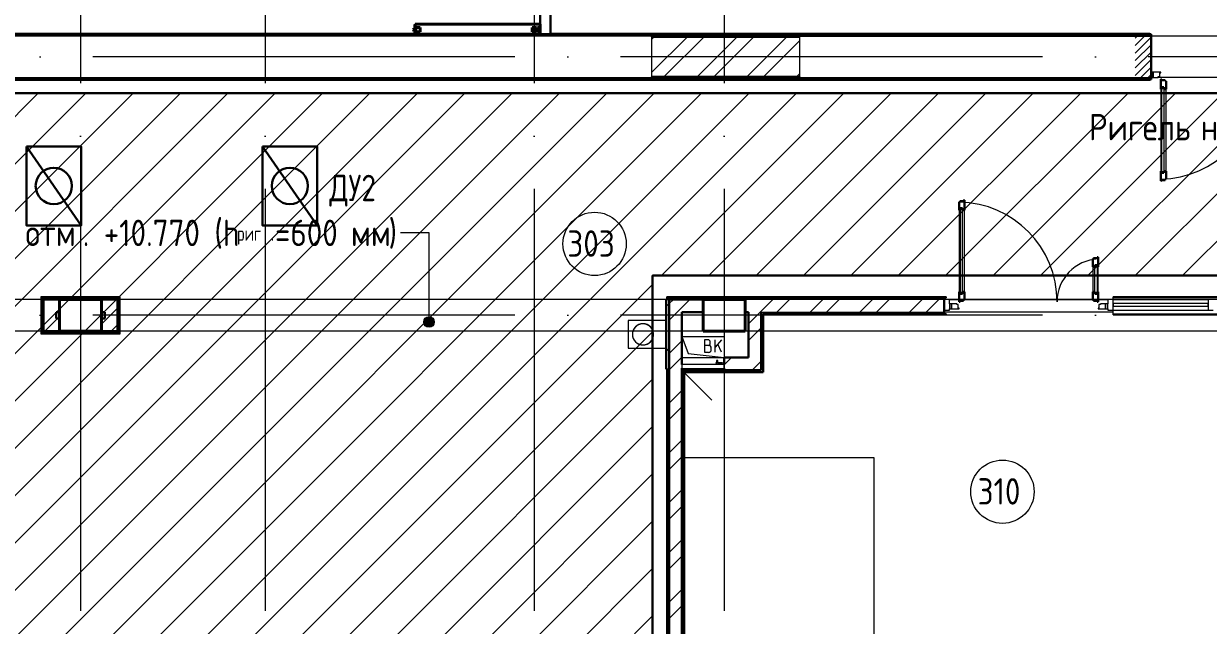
# Model space of a CAD drawing. Header units: millimetres. Extents: x -259809 to 472825, y -397243 to 31861.
# Drawn here: x 274383 to 285609, y -367240 to -361538 of the extents above; entities that cross this region are included whole.
import ezdxf

# ---------------------------------------------------------------- set-up
doc = ezdxf.new("R2010")
doc.units = ezdxf.units.MM
for name, pattern in [('ADSK_Линия сетки', [25, 20, -2.5, 0, -2.5]), ('ADSK_Сверху', [450, 300, -150]), ('ADSK_Штриховая_ш2 п1_5', [4.5, 3, -1.5])]:
    doc.linetypes.add(name, pattern=pattern)
for name, color, linetype, lineweight in [('Аннотация', 252, 'Continuous', 18), ('Витраж', 252, 'Continuous', 9), ('Двери', 252, 'Continuous', 9), ('Линии', 7, 'Continuous', 9), ('лс', 5, 'Continuous', 30), ('Марки помещений', 252, 'Continuous', 20), ('Несущие колонны', 252, 'Continuous', 18), ('Обобщенные модели', 252, 'Continuous', 18), ('Оборудование', 8, 'Continuous', 18), ('Ограждение', 252, 'Continuous', 9), ('Оси', 252, 'Continuous', 9), ('Панели витража', 252, 'Continuous', 9), ('Перекрытие', 252, 'Continuous', 18), ('Сантехника', 252, 'Continuous', 18), ('Стены внутренние', 252, 'Continuous', 18), ('Стены наружные', 252, 'Continuous', 18), ('Стены штриховка', 7, 'Continuous', 9)]:
    doc.layers.add(name, color=color, linetype=linetype, lineweight=lineweight)
doc.layers.add('Двери открывание', color=7, linetype='Continuous', lineweight=9, true_color=0xc0c0c0)
doc.layers.add('СОТ', color=7, linetype='Continuous')
doc.styles.add('GOST 2.304 type A', font='', dxfattribs={"height": 250})
doc.styles.add('GOST Common_2', font='', dxfattribs={"width": 0.9, "height": 250})
doc.styles.add('GOST Common_3', font='', dxfattribs={"height": 3.5})
doc.styles.get('GOST 2.304 type A').set_extended_font_data('GOST 2.304 type A')
doc.styles.get('GOST Common_2').set_extended_font_data('GOST type B')
doc.styles.get('GOST Common_3').set_extended_font_data('GOST 2.304 type A')

# ---------------------------------------------------------------- blocks, each defined once
blk = doc.blocks.new('3 этаж')
at = {"layer": 'Аннотация', "lineweight": 9, "true_color": 0x636466}
h = blk.add_hatch(color=251, dxfattribs=at)
edge = h.paths.add_edge_path()
edge.add_arc((278224, -11677), 50, 0, 360)
at = {"color": 251, "lineweight": 18, "true_color": 0x636466}
for p, q in [((280621, -11813), (280679, -11975)), ((280621, -11813), (281021, -11813)), ((280866, -11844), (280836, -11844)), ((280836, -11844), (280836, -11964)), ((280869, -11898), (280836, -11898)), ((280889, -11878), (280889, -11868)), ((280996, -11844), (280936, -11916)), ((280936, -11964), (280936, -11844)), ((280996, -11964), (280960, -11887)), ((281021, -11813), (281021, -12013)), ((280679, -11975), (281021, -12013)), ((280836, -11964), (280872, -11964)), ((280899, -11938), (280899, -11928))]:
    blk.add_line(p, q, dxfattribs=at)
for centre, radius, start, end in [((280866, -11868), 23.3, 0, 90), ((280869, -11878), 20, 270, 0), ((280869, -11928), 30, 0, 90), ((280872, -11938), 26.7, 270, 0)]:
    blk.add_arc(centre, radius, start, end, dxfattribs=at)
at = {"layer": 'Аннотация', "color": 251, "lineweight": 9, "true_color": 0x636466}
for p, q in [((277959, -10832), (277953, -10832)), ((278224, -10832), (277959, -10832)), ((278224, -11677), (278224, -10832))]:
    blk.add_line(p, q, dxfattribs=at)
blk.add_circle((278224, -11677), 50, dxfattribs=at)
at = {"layer": 'Витраж', "color": 251, "lineweight": 18, "true_color": 0x636466, "extrusion": (0, 0, -1)}
for p, q in [((283156, -11463), (283106, -11463)), ((283106, -11463), (283106, -11563)), ((283156, -11503), (283156, -11463)), ((283156, -11563), (283156, -11553)), ((284706, -11463), (284656, -11463)), ((284656, -11463), (284656, -11503)), ((284656, -11553), (284656, -11563)), ((284706, -11563), (284706, -11463)), ((285656, -11463), (285606, -11463)), ((285606, -11463), (285606, -11563)), ((283106, -11563), (283156, -11563)), ((284656, -11563), (284706, -11563)), ((285606, -11563), (285656, -11563))]:
    blk.add_line(p, q, dxfattribs=at)
at = {"layer": 'Витраж', "color": 251, "true_color": 0x636466}
for p, q in [((284706, -11463), (285606, -11463)), ((284706, -11563), (285606, -11563))]:
    blk.add_line(p, q, dxfattribs=at)
at = {"layer": 'Двери', "color": 251, "linetype": 'Continuous', "lineweight": 18, "true_color": 0x636466}
for p, q in [((285005, -8968), (284916, -9057)), ((284934, -8968), (284916, -8986)), ((285066, -8978), (284916, -9128)), ((285066, -9048), (284916, -9198)), ((285066, -9119), (284916, -9269)), ((285066, -9190), (284916, -9340)), ((285066, -9261), (284969, -9358)), ((285066, -9331), (285039, -9358))]:
    blk.add_line(p, q, dxfattribs=at)
at = {"layer": 'Двери', "color": 251, "linetype": 'ADSK_Штриховая_ш2 п1_5', "true_color": 0x636466}
for p, q in [((285066, -8968), (284916, -8968)), ((285066, -9358), (285066, -8968)), ((284916, -9358), (285066, -9358))]:
    blk.add_line(p, q, dxfattribs=at)
at = {"layer": 'Двери', "color": 251, "true_color": 0x636466}
for p, q in [((285066, -9308), (285066, -9358)), ((285086, -9308), (285066, -9308)), ((285086, -9358), (285086, -9308)), ((285158, -9308), (285086, -9308)), ((285086, -9308), (285086, -9358)), ((285149, -9350), (285149, -9316)), ((285149, -9316), (285158, -9316)), ((285158, -9316), (285158, -9308)), ((285066, -9358), (285086, -9358)), ((285086, -9358), (285135, -9358)), ((285135, -9358), (285135, -9350)), ((285135, -9350), (285149, -9350)), ((285158, -9470), (285158, -10246)), ((285167, -9452), (285188, -9452)), ((285167, -10264), (285167, -9452)), ((285188, -9452), (285188, -10264)), ((285208, -10246), (285208, -9470)), ((285188, -10264), (285167, -10264)), ((283248, -10615), (283248, -11391)), ((283257, -10597), (283257, -11409)), ((283278, -10597), (283257, -10597)), ((283278, -11409), (283278, -10597)), ((283298, -11391), (283298, -10615)), ((284514, -11155), (284514, -11391)), ((284534, -11409), (284534, -11137)), ((284534, -11137), (284555, -11137)), ((284555, -11137), (284555, -11409)), ((284564, -11391), (284564, -11155)), ((283257, -11409), (283278, -11409)), ((284555, -11409), (284534, -11409)), ((283156, -11503), (283156, -11553)), ((283176, -11503), (283156, -11503)), ((283156, -11553), (283176, -11553)), ((283176, -11553), (283176, -11503)), ((283225, -11503), (283176, -11503)), ((283176, -11503), (283176, -11553)), ((283176, -11553), (283248, -11553)), ((283225, -11511), (283225, -11503)), ((283239, -11511), (283225, -11511)), ((283239, -11545), (283239, -11511)), ((283248, -11545), (283239, -11545)), ((283248, -11553), (283248, -11545)), ((284573, -11545), (284564, -11545)), ((284564, -11545), (284564, -11553)), ((284564, -11553), (284636, -11553)), ((284587, -11511), (284573, -11511)), ((284573, -11511), (284573, -11545)), ((284587, -11503), (284587, -11511)), ((284636, -11503), (284587, -11503)), ((284656, -11503), (284636, -11503)), ((284636, -11503), (284636, -11553)), ((284636, -11553), (284636, -11503)), ((284636, -11553), (284656, -11553)), ((284656, -11553), (284656, -11503))]:
    blk.add_line(p, q, dxfattribs=at)
at = {"layer": 'Двери', "color": 251, "lineweight": 30, "true_color": 0x636466}
for p, q in [((285166, -9376), (285158, -9376)), ((285158, -9376), (285158, -9470)), ((285166, -9385), (285166, -9376)), ((285200, -9385), (285166, -9385)), ((285200, -9394), (285200, -9385)), ((285208, -9394), (285200, -9394)), ((285208, -9470), (285208, -9394)), ((285167, -9470), (285158, -9470)), ((285167, -9452), (285167, -9470)), ((285188, -9452), (285167, -9452)), ((285188, -9470), (285188, -9452)), ((285208, -9470), (285188, -9470)), ((285158, -10246), (285158, -10340)), ((285167, -10246), (285158, -10246)), ((285167, -10264), (285167, -10246)), ((285188, -10264), (285167, -10264)), ((285188, -10246), (285188, -10264)), ((285208, -10246), (285188, -10246)), ((285200, -10331), (285200, -10322)), ((285200, -10322), (285208, -10322)), ((285208, -10322), (285208, -10246)), ((285158, -10340), (285166, -10340)), ((285166, -10340), (285166, -10331)), ((285166, -10331), (285200, -10331)), ((283256, -10539), (283248, -10539)), ((283248, -10539), (283248, -10615)), ((283290, -10530), (283256, -10530)), ((283256, -10530), (283256, -10539)), ((283298, -10521), (283290, -10521)), ((283290, -10521), (283290, -10530)), ((283298, -10615), (283298, -10521)), ((283257, -10615), (283248, -10615)), ((283257, -10597), (283257, -10615)), ((283278, -10597), (283257, -10597)), ((283278, -10615), (283278, -10597)), ((283298, -10615), (283278, -10615)), ((284522, -11079), (284514, -11079)), ((284514, -11079), (284514, -11155)), ((284556, -11070), (284522, -11070)), ((284522, -11070), (284522, -11079)), ((284564, -11061), (284556, -11061)), ((284556, -11061), (284556, -11070)), ((284564, -11155), (284564, -11061)), ((284514, -11155), (284534, -11155)), ((284534, -11155), (284534, -11137)), ((284534, -11137), (284555, -11137)), ((284555, -11137), (284555, -11155)), ((284555, -11155), (284564, -11155)), ((283248, -11391), (283248, -11485)), ((283257, -11391), (283248, -11391)), ((283257, -11409), (283257, -11391)), ((283278, -11409), (283257, -11409)), ((283278, -11391), (283278, -11409)), ((283298, -11391), (283278, -11391)), ((283298, -11467), (283298, -11391)), ((284514, -11391), (284514, -11467)), ((284514, -11391), (284534, -11391)), ((284534, -11391), (284534, -11409)), ((284534, -11409), (284555, -11409)), ((284555, -11391), (284564, -11391)), ((284555, -11409), (284555, -11391)), ((284564, -11485), (284564, -11391)), ((283248, -11485), (283256, -11485)), ((283256, -11485), (283256, -11476)), ((283256, -11476), (283290, -11476)), ((283290, -11476), (283290, -11467)), ((283290, -11467), (283298, -11467)), ((284514, -11467), (284522, -11467)), ((284522, -11467), (284522, -11476)), ((284522, -11476), (284556, -11476)), ((284556, -11476), (284556, -11485)), ((284556, -11485), (284564, -11485))]:
    blk.add_line(p, q, dxfattribs=at)
at = {"layer": 'Двери открывание', "color": 251, "true_color": 0x636466}
for centre, radius, start, end in [((285140, -9376), 946, 271.0903, 0), ((283230, -11485), 946, 0, 88.9097), ((284582, -11485), 406, 92.541, 180)]:
    blk.add_arc(centre, radius, start, end, dxfattribs=at)
at = {"layer": 'Линии', "color": 251, "linetype": 'ADSK_Сверху', "ltscale": 200, "true_color": 0x636466}
for p, q in [((294576, -11463), (261366, -11463)), ((294576, -11763), (261366, -11763))]:
    blk.add_line(p, q, dxfattribs=at)
at = {"layer": 'Марки помещений', "color": 251, "true_color": 0x636466}
for centre in [(279793, -10936), (283658, -13285)]:
    blk.add_circle(centre, 300, dxfattribs=at)
at = {"layer": 'Несущие колонны', "color": 251, "lineweight": 40, "true_color": 0x636466}
for p, q in [((274721, -11463), (275121, -11463)), ((274721, -11763), (274721, -11463)), ((275121, -11463), (274721, -11463)), ((274721, -11463), (274721, -11763)), ((275121, -11463), (275121, -11763)), ((275121, -11763), (275121, -11463)), ((280821, -11463), (281221, -11463)), ((280821, -11763), (280821, -11463)), ((281221, -11463), (280821, -11463)), ((280821, -11463), (280821, -11763)), ((281221, -11463), (281221, -11763)), ((281221, -11763), (281221, -11463)), ((275121, -11763), (274721, -11763)), ((274721, -11763), (275121, -11763)), ((281221, -11763), (280821, -11763)), ((280821, -11763), (281221, -11763))]:
    blk.add_line(p, q, dxfattribs=at)
at = {"layer": 'Обобщенные модели', "color": 251, "lineweight": 40, "true_color": 0x636466}
for p, q in [((278088, -8861), (278088, -8890)), ((278100, -8861), (278088, -8861)), ((279276, -8855), (278094, -8855)), ((278094, -8855), (278094, -8948)), ((278094, -8943), (278094, -8867)), ((278094, -8867), (278100, -8867)), ((278100, -8867), (278100, -8861)), ((279276, -8948), (279276, -8855)), ((278088, -8890), (278076, -8890)), ((278076, -8890), (278076, -8896)), ((278076, -8896), (278082, -8896)), ((278082, -8913), (278076, -8913)), ((278076, -8913), (278076, -8919)), ((278076, -8919), (278088, -8919)), ((278082, -8896), (278082, -8913)), ((278088, -8919), (278088, -8948)), ((278088, -8948), (278100, -8948)), ((278100, -8943), (278094, -8943)), ((278094, -8948), (279276, -8948)), ((278100, -8884), (278100, -8925)), ((278141, -8884), (278100, -8884)), ((278100, -8925), (278141, -8925)), ((278100, -8948), (278100, -8943)), ((278141, -8925), (278141, -8884)), ((279200, -8884), (279200, -8925)), ((279241, -8884), (279200, -8884)), ((279200, -8925), (279241, -8925)), ((279241, -8925), (279241, -8884)), ((279276, -8884), (279253, -8884)), ((279253, -8884), (279253, -8925)), ((279253, -8925), (279276, -8925)), ((279276, -8925), (279276, -8884))]:
    blk.add_line(p, q, dxfattribs=at)
at = {"layer": 'Оборудование', "color": 251, "true_color": 0x636466}
for p, q in [((280621, -12078), (280621, -12115)), ((281021, -12078), (280621, -12078)), ((280622, -12116), (281020, -12116)), ((280628, -12116), (280628, -12125)), ((280950, -12063), (280942, -12063)), ((280942, -12063), (280942, -12068)), ((280942, -12068), (280950, -12068)), ((280945, -12063), (280945, -12078)), ((280965, -12063), (280945, -12063)), ((280949, -12061), (280947, -12063)), ((280949, -12043), (280949, -12061)), ((280961, -12043), (280949, -12043)), ((280961, -12061), (280949, -12061)), ((281006, -12063), (280960, -12063)), ((280960, -12068), (281006, -12068)), ((280961, -12061), (280961, -12043)), ((280963, -12063), (280961, -12061)), ((280965, -12078), (280965, -12063)), ((281006, -12068), (281006, -12063)), ((281014, -12125), (281014, -12116)), ((281021, -12115), (281021, -12078)), ((280621, -12133), (280904, -12416)), ((280629, -12126), (281013, -12126)), ((280640, -12128), (280640, -12133)), ((280640, -12133), (281002, -12133)), ((280925, -12133), (280925, -12135)), ((280925, -12135), (280929, -12135)), ((280989, -12135), (280929, -12135)), ((280989, -12135), (280993, -12135)), ((280993, -12135), (280993, -12133)), ((281002, -12133), (281002, -12128))]:
    blk.add_line(p, q, dxfattribs=at)
for points, knots in [([(280621, -12115), (280621, -12115), (280621, -12115), (280621, -12115), (280622, -12115), (280622, -12116), (280622, -12116), (280622, -12116), (280622, -12116), (280622, -12116)], [-1, -1, -1, -1, -0.833333, -0.666667, -0.5, -0.333333, -0.25, -0.166667, 0, 0, 0, 0]), ([(281020, -12116), (281021, -12116), (281021, -12116), (281021, -12116), (281021, -12116), (281021, -12115), (281021, -12115), (281021, -12115), (281021, -12115), (281021, -12115)], [0, 0, 0, 0, 0.166667, 0.25, 0.333333, 0.5, 0.666667, 0.833333, 1, 1, 1, 1]), ([(280628, -12125), (280628, -12126), (280628, -12126), (280628, -12126), (280629, -12126), (280629, -12126), (280629, -12126), (280629, -12126), (280629, -12126), (280629, -12126), (280629, -12126)], [-1, -1, -1, -1, -0.833333, -0.666667, -0.541667, -0.416667, -0.333333, -0.25, -0.166667, 0, 0, 0, 0]), ([(280639, -12126), (280639, -12126), (280639, -12126), (280639, -12127), (280640, -12127), (280640, -12127), (280640, -12127), (280640, -12127), (280640, -12127), (280640, -12127), (280640, -12128), (280640, -12128), (280640, -12128)], [-1, -1, -1, -1, -0.833333, -0.75, -0.666667, -0.583333, -0.5, -0.416667, -0.333333, -0.25, -0.166667, 0, 0, 0, 0]), ([(281002, -12128), (281002, -12128), (281002, -12128), (281002, -12127), (281003, -12127), (281003, -12127), (281003, -12127), (281003, -12127), (281003, -12127), (281003, -12127), (281004, -12126), (281004, -12126), (281004, -12126)], [0, 0, 0, 0, 0.166667, 0.25, 0.333333, 0.416667, 0.5, 0.583333, 0.666667, 0.75, 0.833333, 1, 1, 1, 1]), ([(281013, -12126), (281013, -12126), (281014, -12126), (281014, -12126), (281014, -12126), (281014, -12126), (281014, -12126), (281014, -12126), (281014, -12126), (281014, -12126), (281014, -12125)], [0, 0, 0, 0, 0.166667, 0.25, 0.333333, 0.416667, 0.541667, 0.666667, 0.833333, 1, 1, 1, 1])]:
    blk.add_open_spline(points, degree=3, knots=knots, dxfattribs=at)
at = {"layer": 'Ограждение', "color": 251, "true_color": 0x636466}
for p, q in [((278088, -8943), (273576, -8943)), ((285056, -8943), (279376, -8943)), ((285056, -8943), (285056, -8948)), ((273576, -9383), (285056, -9383)), ((285056, -9378), (285056, -9383)), ((274551, -11443), (274546, -11438)), ((274546, -11438), (274546, -11788)), ((275296, -11438), (274546, -11438)), ((275296, -11438), (275291, -11443)), ((275296, -11788), (275296, -11438)), ((280476, -11448), (280476, -11438)), ((283126, -11438), (280476, -11438)), ((280476, -11448), (280481, -11448)), ((283106, -11448), (283126, -11448)), ((283126, -11438), (283126, -11448)), ((284706, -11443), (284706, -11438)), ((291712, -11438), (284706, -11438)), ((281396, -11608), (281391, -11603)), ((281396, -12118), (281396, -11608)), ((281396, -11608), (283126, -11608)), ((283126, -11598), (283106, -11598)), ((283126, -11598), (283126, -11608)), ((284706, -11608), (284706, -11603)), ((284706, -11608), (286596, -11608)), ((274551, -11783), (274546, -11788)), ((275291, -11783), (275296, -11788)), ((274546, -11788), (275296, -11788)), ((281396, -12118), (281391, -12113)), ((281391, -12118), (281396, -12118)), ((280646, -12963), (280646, -12153)), ((280476, -12398), (280481, -12398)), ((280476, -12398), (280476, -17133))]:
    blk.add_line(p, q, dxfattribs=at)
at = {"layer": 'Оси', "color": 251, "linetype": 'ADSK_Линия сетки', "ltscale": 200, "true_color": 0x636466}
for p, q in [((274921, 34587), (274921, -31390)), ((276671, 34587), (276671, -31390)), ((279221, 34587), (279221, -31390)), ((281021, 34587), (281021, -31390)), ((314039, -9163), (237099, -9163)), ((314039, -11613), (237099, -11613))]:
    blk.add_line(p, q, dxfattribs=at)
at = {"layer": 'Панели витража', "color": 251, "lineweight": 18, "true_color": 0x636466}
for p, q in [((285606, -11501), (284706, -11501)), ((284706, -11501), (284706, -11526)), ((284706, -11526), (285606, -11526)), ((285606, -11526), (285606, -11501))]:
    blk.add_line(p, q, dxfattribs=at)
at = {"layer": 'Перекрытие', "color": 251, "true_color": 0x636466}
for p, q in [((280621, -11813), (281021, -11813)), ((281021, -11813), (281021, -12013)), ((282441, -12963), (280641, -12963)), ((282441, -17563), (282441, -12963))]:
    blk.add_line(p, q, dxfattribs=at)
at = {"layer": 'Сантехника', "color": 251, "true_color": 0x636466}
for p, q in [((280471, -11663), (280111, -11663)), ((280111, -11663), (280111, -11923)), ((280152, -11787), (280151, -11791)), ((280153, -11775), (280152, -11779)), ((280152, -11779), (280152, -11783)), ((280152, -11783), (280152, -11787)), ((280154, -11771), (280153, -11775)), ((280155, -11768), (280154, -11771)), ((280156, -11764), (280155, -11768)), ((280157, -11760), (280156, -11764)), ((280159, -11756), (280157, -11760)), ((280160, -11753), (280159, -11756)), ((280162, -11749), (280160, -11753)), ((280164, -11745), (280162, -11749)), ((280166, -11742), (280164, -11745)), ((280168, -11739), (280166, -11742)), ((280170, -11735), (280168, -11739)), ((280172, -11732), (280170, -11735)), ((280175, -11729), (280172, -11732)), ((280178, -11726), (280175, -11729)), ((280180, -11723), (280178, -11726)), ((280183, -11720), (280180, -11723)), ((280186, -11718), (280183, -11720)), ((280189, -11715), (280186, -11718)), ((280193, -11713), (280189, -11715)), ((280196, -11710), (280193, -11713)), ((280199, -11708), (280196, -11710)), ((280203, -11706), (280199, -11708)), ((280206, -11704), (280203, -11706)), ((280210, -11703), (280206, -11704)), ((280213, -11701), (280210, -11703)), ((280217, -11699), (280213, -11701)), ((280221, -11698), (280217, -11699)), ((280225, -11697), (280221, -11698)), ((280229, -11696), (280225, -11697)), ((280233, -11695), (280229, -11696)), ((280236, -11695), (280233, -11695)), ((280240, -11694), (280236, -11695)), ((280244, -11694), (280240, -11694)), ((280248, -11693), (280244, -11694)), ((280252, -11693), (280248, -11693)), ((280256, -11694), (280252, -11693)), ((280260, -11694), (280256, -11694)), ((280264, -11694), (280260, -11694)), ((280268, -11695), (280264, -11694)), ((280272, -11696), (280268, -11695)), ((280276, -11697), (280272, -11696)), ((280280, -11698), (280276, -11697)), ((280284, -11699), (280280, -11698)), ((280288, -11700), (280284, -11699)), ((280291, -11702), (280288, -11700)), ((280295, -11703), (280291, -11702)), ((280298, -11705), (280295, -11703)), ((280302, -11707), (280298, -11705)), ((280305, -11709), (280302, -11707)), ((280309, -11712), (280305, -11709)), ((280312, -11714), (280309, -11712)), ((280315, -11716), (280312, -11714)), ((280318, -11719), (280315, -11716)), ((280321, -11722), (280318, -11719)), ((280324, -11725), (280321, -11722)), ((280327, -11728), (280324, -11725)), ((280329, -11731), (280327, -11728)), ((280332, -11734), (280329, -11731)), ((280334, -11737), (280332, -11734)), ((280336, -11740), (280334, -11737)), ((280338, -11744), (280336, -11740)), ((280340, -11747), (280338, -11744)), ((280342, -11751), (280340, -11747)), ((280343, -11755), (280342, -11751)), ((280345, -11758), (280343, -11755)), ((280346, -11762), (280345, -11758)), ((280347, -11766), (280346, -11762)), ((280348, -11770), (280347, -11766)), ((280349, -11774), (280348, -11770)), ((280350, -11778), (280349, -11774)), ((280351, -11781), (280350, -11778)), ((280351, -11785), (280351, -11781)), ((280351, -11789), (280351, -11785)), ((280151, -11791), (280151, -11793)), ((280151, -11793), (280151, -11797)), ((280151, -11797), (280152, -11801)), ((280152, -11801), (280152, -11805)), ((280152, -11805), (280153, -11809)), ((280153, -11809), (280153, -11813)), ((280153, -11813), (280154, -11817)), ((280154, -11817), (280155, -11821)), ((280155, -11821), (280156, -11825)), ((280156, -11825), (280158, -11829)), ((280158, -11829), (280159, -11832)), ((280159, -11832), (280161, -11836)), ((280161, -11836), (280163, -11840)), ((280163, -11840), (280165, -11843)), ((280165, -11843), (280167, -11847)), ((280167, -11847), (280169, -11850)), ((280169, -11850), (280171, -11853)), ((280171, -11853), (280174, -11856)), ((280174, -11856), (280176, -11859)), ((280176, -11859), (280179, -11862)), ((280179, -11862), (280182, -11865)), ((280182, -11865), (280185, -11868)), ((280185, -11868), (280188, -11871)), ((280188, -11871), (280191, -11873)), ((280191, -11873), (280194, -11875)), ((280194, -11875), (280197, -11878)), ((280197, -11878), (280201, -11880)), ((280201, -11880), (280204, -11882)), ((280204, -11882), (280208, -11883)), ((280208, -11883), (280211, -11885)), ((280211, -11885), (280215, -11887)), ((280215, -11887), (280219, -11888)), ((280219, -11888), (280223, -11889)), ((280223, -11889), (280227, -11890)), ((280227, -11890), (280230, -11891)), ((280230, -11891), (280234, -11892)), ((280234, -11892), (280238, -11893)), ((280238, -11893), (280242, -11893)), ((280242, -11893), (280246, -11893)), ((280246, -11893), (280250, -11893)), ((280250, -11893), (280254, -11893)), ((280254, -11893), (280258, -11893)), ((280258, -11893), (280262, -11893)), ((280262, -11893), (280266, -11892)), ((280266, -11892), (280270, -11892)), ((280270, -11892), (280274, -11891)), ((280274, -11891), (280278, -11890)), ((280278, -11890), (280282, -11889)), ((280282, -11889), (280286, -11887)), ((280286, -11887), (280289, -11886)), ((280289, -11886), (280293, -11884)), ((280293, -11884), (280297, -11883)), ((280297, -11883), (280300, -11881)), ((280300, -11881), (280304, -11879)), ((280304, -11879), (280307, -11877)), ((280307, -11877), (280310, -11874)), ((280310, -11874), (280313, -11872)), ((280313, -11872), (280316, -11869)), ((280316, -11869), (280319, -11867)), ((280319, -11867), (280322, -11864)), ((280322, -11864), (280325, -11861)), ((280325, -11861), (280328, -11858)), ((280328, -11858), (280330, -11855)), ((280330, -11855), (280333, -11852)), ((280333, -11852), (280335, -11848)), ((280335, -11848), (280337, -11845)), ((280337, -11845), (280339, -11842)), ((280339, -11842), (280341, -11838)), ((280341, -11838), (280343, -11834)), ((280343, -11834), (280344, -11831)), ((280344, -11831), (280346, -11827)), ((280346, -11827), (280347, -11823)), ((280347, -11823), (280348, -11819)), ((280348, -11819), (280349, -11815)), ((280349, -11815), (280350, -11812)), ((280350, -11808), (280351, -11804)), ((280350, -11812), (280350, -11808)), ((280351, -11793), (280351, -11789)), ((280351, -11796), (280351, -11793)), ((280351, -11800), (280351, -11796)), ((280351, -11804), (280351, -11800)), ((280111, -11923), (280471, -11923))]:
    blk.add_line(p, q, dxfattribs=at)
for start, end in [(0, 180), (180, 0)]:
    blk.add_arc((280251, -11793), 100, start, end, dxfattribs=at)
at = {"layer": 'Стены внутренние', "color": 251, "true_color": 0x636466}
for p, q in [((280336, -8968), (273576, -8968)), ((280336, -9353), (280336, -8973)), ((286961, -8968), (281736, -8968)), ((281736, -8973), (281736, -9353)), ((273576, -9358), (280336, -9358)), ((281736, -9358), (285066, -9358)), ((286497, -9358), (285135, -9358))]:
    blk.add_line(p, q, dxfattribs=at)
at = {"layer": 'Стены внутренние', "color": 251, "lineweight": 30, "true_color": 0x636466}
for p, q in [((280336, -8973), (280336, -8968)), ((281736, -8968), (281736, -8973)), ((285066, -9358), (285066, -8968)), ((280336, -9358), (280336, -9353)), ((281736, -9353), (281736, -9358))]:
    blk.add_line(p, q, dxfattribs=at)
at = {"layer": 'Стены наружные', "color": 251, "lineweight": 30, "true_color": 0x636466}
for p, q in [((279276, -2963), (279276, -8953)), ((279376, -8953), (279376, -2963)), ((285066, -8948), (273566, -8948)), ((279276, -8953), (279376, -8953)), ((280336, -8968), (281736, -8968)), ((281736, -8973), (280336, -8973)), ((285066, -8968), (285066, -8948)), ((273566, -9378), (285066, -9378)), ((280336, -9353), (281736, -9353)), ((281736, -9358), (280336, -9358)), ((285066, -9378), (285066, -9358)), ((275291, -11443), (274551, -11443)), ((274551, -11443), (274551, -11783)), ((275286, -11448), (274556, -11448)), ((274556, -11448), (274556, -11778)), ((275286, -11778), (275286, -11448)), ((275291, -11783), (275291, -11443)), ((283106, -11443), (280481, -11443)), ((280481, -11443), (280481, -11463)), ((283106, -11603), (283106, -11443)), ((275121, -11463), (274571, -11463)), ((274571, -11463), (274571, -11763)), ((274721, -11583), (274721, -11463)), ((275271, -11463), (275121, -11463)), ((275121, -11463), (275121, -11583)), ((275271, -11763), (275271, -11463)), ((280471, -11463), (280471, -12123)), ((280481, -11463), (280471, -11463)), ((280501, -17588), (280501, -11463)), ((281221, -11463), (280501, -11463)), ((280821, -11583), (280821, -11463)), ((281221, -11463), (281221, -11583)), ((274691, -11583), (274721, -11583)), ((274691, -11643), (274691, -11583)), ((274721, -11643), (274691, -11643)), ((274721, -11763), (274721, -11643)), ((275121, -11583), (275151, -11583)), ((275151, -11643), (275121, -11643)), ((275121, -11643), (275121, -11763)), ((275151, -11583), (275151, -11643)), ((280621, -12078), (280621, -11583)), ((280621, -11583), (280821, -11583)), ((281221, -11583), (281251, -11583)), ((281251, -11583), (281251, -12013)), ((281371, -12133), (281371, -11583)), ((281386, -11598), (281391, -11598)), ((281391, -12153), (281391, -11603)), ((281391, -11603), (283106, -11603)), ((274551, -11783), (275291, -11783)), ((274556, -11778), (275286, -11778)), ((274571, -11763), (275121, -11763)), ((275121, -11763), (275271, -11763)), ((280471, -12123), (280481, -12123)), ((280481, -12123), (280481, -17578)), ((280486, -17583), (280486, -12123)), ((280621, -12115), (280621, -17588)), ((281251, -12013), (281021, -12013)), ((281021, -12013), (281021, -12078)), ((281021, -12115), (281021, -12133)), ((280640, -12133), (280621, -12133)), ((280636, -12148), (280641, -12148)), ((280636, -17583), (280636, -12148)), ((280641, -17578), (280641, -12153)), ((280641, -12153), (281391, -12153)), ((281371, -12133), (281002, -12133))]:
    blk.add_line(p, q, dxfattribs=at)
at = {"layer": 'Стены наружные', "color": 251, "linetype": 'Continuous', "lineweight": 9, "true_color": 0x636466}
for p, q in [((274421, -8953), (274426, -8948)), ((274492, -8953), (274497, -8948)), ((274548, -8968), (274563, -8953)), ((274563, -8953), (274568, -8948)), ((274634, -8953), (274639, -8948)), ((274704, -8953), (274709, -8948)), ((274775, -8953), (274780, -8948)), ((274846, -8953), (274851, -8948)), ((274916, -8953), (274921, -8948)), ((274972, -8968), (274987, -8953)), ((274987, -8953), (274992, -8948)), ((275058, -8953), (275063, -8948)), ((275129, -8953), (275134, -8948)), ((275199, -8953), (275204, -8948)), ((275270, -8953), (275275, -8948)), ((275341, -8953), (275346, -8948)), ((275396, -8968), (275411, -8953)), ((275411, -8953), (275416, -8948)), ((275482, -8953), (275487, -8948)), ((275553, -8953), (275558, -8948)), ((275624, -8953), (275629, -8948)), ((275694, -8953), (275699, -8948)), ((275765, -8953), (275770, -8948)), ((275821, -8968), (275836, -8953)), ((275836, -8953), (275841, -8948)), ((275906, -8953), (275911, -8948)), ((275977, -8953), (275982, -8948)), ((276048, -8953), (276053, -8948)), ((276119, -8953), (276124, -8948)), ((276189, -8953), (276194, -8948)), ((276245, -8968), (276260, -8953)), ((276260, -8953), (276265, -8948)), ((276331, -8953), (276336, -8948)), ((276401, -8953), (276406, -8948)), ((276472, -8953), (276477, -8948)), ((276543, -8953), (276548, -8948)), ((276613, -8953), (276618, -8948)), ((276669, -8968), (276684, -8953)), ((276684, -8953), (276689, -8948)), ((276755, -8953), (276760, -8948)), ((276826, -8953), (276831, -8948)), ((276896, -8953), (276901, -8948)), ((276967, -8953), (276972, -8948)), ((277038, -8953), (277043, -8948)), ((277093, -8968), (277108, -8953)), ((277108, -8953), (277113, -8948)), ((277179, -8953), (277184, -8948)), ((277250, -8953), (277255, -8948)), ((277321, -8953), (277326, -8948)), ((277391, -8953), (277396, -8948)), ((277462, -8953), (277467, -8948)), ((277518, -8968), (277533, -8953)), ((277533, -8953), (277538, -8948)), ((277603, -8953), (277608, -8948)), ((277674, -8953), (277679, -8948)), ((277745, -8953), (277750, -8948)), ((277816, -8953), (277821, -8948)), ((277886, -8953), (277891, -8948)), ((277942, -8968), (277957, -8953)), ((277957, -8953), (277962, -8948)), ((278028, -8953), (278033, -8948)), ((278098, -8953), (278103, -8948)), ((278169, -8953), (278174, -8948)), ((278240, -8953), (278245, -8948)), ((278311, -8953), (278316, -8948)), ((278366, -8968), (278381, -8953)), ((278381, -8953), (278386, -8948)), ((278452, -8953), (278457, -8948)), ((278523, -8953), (278528, -8948)), ((278593, -8953), (278598, -8948)), ((278664, -8953), (278669, -8948)), ((278735, -8953), (278740, -8948)), ((278791, -8968), (278806, -8953)), ((278806, -8953), (278811, -8948)), ((278876, -8953), (278881, -8948)), ((278947, -8953), (278952, -8948)), ((279018, -8953), (279023, -8948)), ((279088, -8953), (279093, -8948)), ((279159, -8953), (279164, -8948)), ((279215, -8968), (279230, -8953)), ((279230, -8953), (279235, -8948)), ((279300, -8953), (279305, -8948)), ((279371, -8953), (279376, -8948)), ((279442, -8953), (279447, -8948)), ((279513, -8953), (279518, -8948)), ((279583, -8953), (279588, -8948)), ((279639, -8968), (279654, -8953)), ((279654, -8953), (279659, -8948)), ((279725, -8953), (279730, -8948)), ((279795, -8953), (279800, -8948)), ((279866, -8953), (279871, -8948)), ((279937, -8953), (279942, -8948)), ((280008, -8953), (280013, -8948)), ((280063, -8968), (280078, -8953)), ((280078, -8953), (280083, -8948)), ((280149, -8953), (280154, -8948)), ((280220, -8953), (280225, -8948)), ((280290, -8953), (280295, -8948)), ((280336, -9310), (280673, -8973)), ((280336, -8996), (280359, -8973)), ((280361, -8953), (280366, -8948)), ((280432, -8953), (280437, -8948)), ((280450, -9353), (280830, -8973)), ((280488, -8968), (280503, -8953)), ((280503, -8953), (280508, -8948)), ((280573, -8953), (280578, -8948)), ((280644, -8953), (280649, -8948)), ((280715, -8953), (280720, -8948)), ((280764, -9353), (281144, -8973)), ((280785, -8953), (280790, -8948)), ((280856, -8953), (280861, -8948)), ((280912, -8968), (280927, -8953)), ((280922, -9353), (281302, -8973)), ((280927, -8953), (280932, -8948)), ((280998, -8953), (281003, -8948)), ((281068, -8953), (281073, -8948)), ((281139, -8953), (281144, -8948)), ((281210, -8953), (281215, -8948)), ((281236, -9353), (281616, -8973)), ((281280, -8953), (281285, -8948)), ((281336, -8968), (281351, -8953)), ((281351, -8953), (281356, -8948)), ((281422, -8953), (281427, -8948)), ((281493, -8953), (281498, -8948)), ((281563, -8953), (281568, -8948)), ((281634, -8953), (281639, -8948)), ((281705, -8953), (281710, -8948)), ((281760, -8968), (281775, -8953)), ((281775, -8953), (281780, -8948)), ((281846, -8953), (281851, -8948)), ((281917, -8953), (281922, -8948)), ((281988, -8953), (281993, -8948)), ((282058, -8953), (282063, -8948)), ((282129, -8953), (282134, -8948)), ((282185, -8968), (282200, -8953)), ((282200, -8953), (282205, -8948)), ((282270, -8953), (282275, -8948)), ((282341, -8953), (282346, -8948)), ((282412, -8953), (282417, -8948)), ((282482, -8953), (282487, -8948)), ((282553, -8953), (282558, -8948)), ((282609, -8968), (282624, -8953)), ((282624, -8953), (282629, -8948)), ((282695, -8953), (282700, -8948)), ((282765, -8953), (282770, -8948)), ((282836, -8953), (282841, -8948)), ((282907, -8953), (282912, -8948)), ((282977, -8953), (282982, -8948)), ((283033, -8968), (283048, -8953)), ((283048, -8953), (283053, -8948)), ((283119, -8953), (283124, -8948)), ((283190, -8953), (283195, -8948)), ((283260, -8953), (283265, -8948)), ((283331, -8953), (283336, -8948)), ((283402, -8953), (283407, -8948)), ((283457, -8968), (283472, -8953)), ((283472, -8953), (283477, -8948)), ((283543, -8953), (283548, -8948)), ((283614, -8953), (283619, -8948)), ((283685, -8953), (283690, -8948)), ((283755, -8953), (283760, -8948)), ((283826, -8953), (283831, -8948)), ((283882, -8968), (283897, -8953)), ((283897, -8953), (283902, -8948)), ((283967, -8953), (283972, -8948)), ((284038, -8953), (284043, -8948)), ((284109, -8953), (284114, -8948)), ((284180, -8953), (284185, -8948)), ((284250, -8953), (284255, -8948)), ((284306, -8968), (284321, -8953)), ((284321, -8953), (284326, -8948)), ((284392, -8953), (284397, -8948)), ((284462, -8953), (284467, -8948)), ((284533, -8953), (284538, -8948)), ((284604, -8953), (284609, -8948)), ((284675, -8953), (284680, -8948)), ((284730, -8968), (284745, -8953)), ((284745, -8953), (284750, -8948)), ((284816, -8953), (284821, -8948)), ((284887, -8953), (284892, -8948)), ((284957, -8953), (284962, -8948)), ((285028, -8953), (285033, -8948)), ((281393, -9353), (281736, -9010)), ((274421, -9378), (274426, -9373)), ((274491, -9378), (274496, -9373)), ((274507, -9373), (274507, -9358)), ((274562, -9378), (274567, -9373)), ((274633, -9378), (274638, -9373)), ((274704, -9378), (274709, -9373)), ((274774, -9378), (274779, -9373)), ((274845, -9378), (274850, -9373)), ((274916, -9378), (274921, -9373)), ((274986, -9378), (274991, -9373)), ((275057, -9378), (275062, -9373)), ((275107, -9373), (275107, -9358)), ((275128, -9378), (275133, -9373)), ((275199, -9378), (275204, -9373)), ((275269, -9378), (275274, -9373)), ((275340, -9378), (275345, -9373)), ((275411, -9378), (275416, -9373)), ((275481, -9378), (275486, -9373)), ((275552, -9378), (275557, -9373)), ((275623, -9378), (275628, -9373)), ((275694, -9378), (275699, -9373)), ((275707, -9373), (275707, -9358)), ((275764, -9378), (275769, -9373)), ((275835, -9378), (275840, -9373)), ((275906, -9378), (275911, -9373)), ((275976, -9378), (275981, -9373)), ((276047, -9378), (276052, -9373)), ((276118, -9378), (276123, -9373)), ((276188, -9378), (276193, -9373)), ((276259, -9378), (276264, -9373)), ((276307, -9373), (276307, -9358)), ((276330, -9378), (276335, -9373)), ((276401, -9378), (276406, -9373)), ((276471, -9378), (276476, -9373)), ((276542, -9378), (276547, -9373)), ((276613, -9378), (276618, -9373)), ((276683, -9378), (276688, -9373)), ((276754, -9378), (276759, -9373)), ((276825, -9378), (276830, -9373)), ((276896, -9378), (276901, -9373)), ((276907, -9373), (276907, -9358)), ((276966, -9378), (276971, -9373)), ((277037, -9378), (277042, -9373)), ((277108, -9378), (277113, -9373)), ((277178, -9378), (277183, -9373)), ((277249, -9378), (277254, -9373)), ((277320, -9378), (277325, -9373)), ((277391, -9378), (277396, -9373)), ((277461, -9378), (277466, -9373)), ((277507, -9373), (277507, -9358)), ((277532, -9378), (277537, -9373)), ((277603, -9378), (277608, -9373)), ((277673, -9378), (277678, -9373)), ((277744, -9378), (277749, -9373)), ((277815, -9378), (277820, -9373)), ((277886, -9378), (277891, -9373)), ((277956, -9378), (277961, -9373)), ((278027, -9378), (278032, -9373)), ((278098, -9378), (278103, -9373)), ((278107, -9373), (278107, -9358)), ((278168, -9378), (278173, -9373)), ((278239, -9378), (278244, -9373)), ((278310, -9378), (278315, -9373)), ((278381, -9378), (278386, -9373)), ((278451, -9378), (278456, -9373)), ((278522, -9378), (278527, -9373)), ((278593, -9378), (278598, -9373)), ((278663, -9378), (278668, -9373)), ((278707, -9373), (278707, -9358)), ((278734, -9378), (278739, -9373)), ((278805, -9378), (278810, -9373)), ((278875, -9378), (278880, -9373)), ((278946, -9378), (278951, -9373)), ((279017, -9378), (279022, -9373)), ((279088, -9378), (279093, -9373)), ((279158, -9378), (279163, -9373)), ((279229, -9378), (279234, -9373)), ((279300, -9378), (279305, -9373)), ((279307, -9373), (279307, -9358)), ((279370, -9378), (279375, -9373)), ((279441, -9378), (279446, -9373)), ((279512, -9378), (279517, -9373)), ((279583, -9378), (279588, -9373)), ((279653, -9378), (279658, -9373)), ((279724, -9378), (279729, -9373)), ((279795, -9378), (279800, -9373)), ((279865, -9378), (279870, -9373)), ((279907, -9373), (279907, -9358)), ((279936, -9378), (279941, -9373)), ((280007, -9378), (280012, -9373)), ((280078, -9378), (280083, -9373)), ((280148, -9378), (280153, -9373)), ((280219, -9378), (280224, -9373)), ((280290, -9378), (280295, -9373)), ((280360, -9378), (280365, -9373)), ((280431, -9378), (280436, -9373)), ((280502, -9378), (280507, -9373)), ((280507, -9373), (280507, -9358)), ((280573, -9378), (280578, -9373)), ((280643, -9378), (280648, -9373)), ((280714, -9378), (280719, -9373)), ((280785, -9378), (280790, -9373)), ((280855, -9378), (280860, -9373)), ((280926, -9378), (280931, -9373)), ((280997, -9378), (281002, -9373)), ((281068, -9378), (281073, -9373)), ((281107, -9373), (281107, -9358)), ((281138, -9378), (281143, -9373)), ((281209, -9378), (281214, -9373)), ((281280, -9378), (281285, -9373)), ((281350, -9378), (281355, -9373)), ((281421, -9378), (281426, -9373)), ((281492, -9378), (281497, -9373)), ((281563, -9378), (281568, -9373)), ((281633, -9378), (281638, -9373)), ((281704, -9378), (281709, -9373)), ((281707, -9353), (281736, -9324)), ((281707, -9373), (281707, -9358)), ((281775, -9378), (281780, -9373)), ((281845, -9378), (281850, -9373)), ((281916, -9378), (281921, -9373)), ((281987, -9378), (281992, -9373)), ((282057, -9378), (282062, -9373)), ((282128, -9378), (282133, -9373)), ((282199, -9378), (282204, -9373)), ((282270, -9378), (282275, -9373)), ((282307, -9373), (282307, -9358)), ((282340, -9378), (282345, -9373)), ((282411, -9378), (282416, -9373)), ((282482, -9378), (282487, -9373)), ((282552, -9378), (282557, -9373)), ((282623, -9378), (282628, -9373)), ((282694, -9378), (282699, -9373)), ((282765, -9378), (282770, -9373)), ((282835, -9378), (282840, -9373)), ((282906, -9378), (282911, -9373)), ((282907, -9373), (282907, -9358)), ((282977, -9378), (282982, -9373)), ((283047, -9378), (283052, -9373)), ((283118, -9378), (283123, -9373)), ((283189, -9378), (283194, -9373)), ((283260, -9378), (283265, -9373)), ((283330, -9378), (283335, -9373)), ((283401, -9378), (283406, -9373)), ((283472, -9378), (283477, -9373)), ((283507, -9373), (283507, -9358)), ((283542, -9378), (283547, -9373)), ((283613, -9378), (283618, -9373)), ((283684, -9378), (283689, -9373)), ((283755, -9378), (283760, -9373)), ((283825, -9378), (283830, -9373)), ((283896, -9378), (283901, -9373)), ((283967, -9378), (283972, -9373)), ((284037, -9378), (284042, -9373)), ((284107, -9373), (284107, -9358)), ((284108, -9378), (284113, -9373)), ((284179, -9378), (284184, -9373)), ((284250, -9378), (284255, -9373)), ((284320, -9378), (284325, -9373)), ((284391, -9378), (284396, -9373)), ((284462, -9378), (284467, -9373)), ((284532, -9378), (284537, -9373)), ((284603, -9378), (284608, -9373)), ((284674, -9378), (284679, -9373)), ((284707, -9373), (284707, -9358)), ((284744, -9378), (284749, -9373)), ((284815, -9378), (284820, -9373)), ((284886, -9378), (284891, -9373)), ((284957, -9378), (284962, -9373)), ((285027, -9378), (285032, -9373)), ((274598, -11463), (274613, -11448)), ((274613, -11448), (274618, -11443)), ((274684, -11448), (274689, -11443)), ((274755, -11448), (274760, -11443)), ((274826, -11448), (274831, -11443)), ((274896, -11448), (274901, -11443)), ((274967, -11448), (274972, -11443)), ((275023, -11463), (275038, -11448)), ((275038, -11448), (275043, -11443)), ((275108, -11448), (275113, -11443)), ((275179, -11448), (275184, -11443)), ((275250, -11448), (275255, -11443)), ((280481, -11450), (280482, -11448)), ((280482, -11448), (280487, -11443)), ((280538, -11463), (280553, -11448)), ((280553, -11448), (280558, -11443)), ((280624, -11448), (280629, -11443)), ((280695, -11448), (280700, -11443)), ((280765, -11448), (280770, -11443)), ((280836, -11448), (280841, -11443)), ((280907, -11448), (280912, -11443)), ((280962, -11463), (280977, -11448)), ((280977, -11448), (280982, -11443)), ((281048, -11448), (281053, -11443)), ((281119, -11448), (281124, -11443)), ((281190, -11448), (281195, -11443)), ((281260, -11448), (281265, -11443)), ((281331, -11448), (281336, -11443)), ((281387, -11463), (281402, -11448)), ((281402, -11448), (281407, -11443)), ((281472, -11448), (281477, -11443)), ((281543, -11448), (281548, -11443)), ((281614, -11448), (281619, -11443)), ((281685, -11448), (281690, -11443)), ((281755, -11448), (281760, -11443)), ((281811, -11463), (281826, -11448)), ((281826, -11448), (281831, -11443)), ((281897, -11448), (281902, -11443)), ((281967, -11448), (281972, -11443)), ((282038, -11448), (282043, -11443)), ((282109, -11448), (282114, -11443)), ((282180, -11448), (282185, -11443)), ((282235, -11463), (282250, -11448)), ((282250, -11448), (282255, -11443)), ((282321, -11448), (282326, -11443)), ((282392, -11448), (282397, -11443)), ((282462, -11448), (282467, -11443)), ((282533, -11448), (282538, -11443)), ((282604, -11448), (282609, -11443)), ((282659, -11463), (282674, -11448)), ((282674, -11448), (282679, -11443)), ((282745, -11448), (282750, -11443)), ((282816, -11448), (282821, -11443)), ((282887, -11448), (282892, -11443)), ((282957, -11448), (282962, -11443)), ((283028, -11448), (283033, -11443)), ((283084, -11463), (283099, -11448)), ((283099, -11448), (283104, -11443)), ((274551, -11511), (274556, -11506)), ((274556, -11506), (274571, -11491)), ((275234, -11583), (275271, -11546)), ((275286, -11483), (275291, -11478)), ((275286, -11553), (275291, -11548)), ((280471, -11530), (280501, -11500)), ((280501, -11502), (280540, -11463)), ((280577, -11583), (280697, -11463)), ((281363, -11583), (281483, -11463)), ((281520, -11583), (281640, -11463)), ((281835, -11583), (281955, -11463)), ((281992, -11583), (282112, -11463)), ((282306, -11583), (282426, -11463)), ((282463, -11583), (282583, -11463)), ((282778, -11583), (282898, -11463)), ((282935, -11583), (283055, -11463)), ((274551, -11581), (274556, -11576)), ((274551, -11652), (274556, -11647)), ((274583, -11763), (274691, -11655)), ((274691, -11655), (274703, -11643)), ((275121, -11696), (275151, -11666)), ((275151, -11666), (275234, -11583)), ((275271, -11639), (275286, -11624)), ((275286, -11624), (275291, -11619)), ((280501, -11660), (280577, -11583)), ((281251, -11695), (281363, -11583)), ((281386, -11605), (281391, -11600)), ((281386, -11676), (281391, -11671)), ((281391, -11600), (281393, -11598)), ((281459, -11603), (281464, -11598)), ((281530, -11603), (281535, -11598)), ((281600, -11603), (281605, -11598)), ((281671, -11603), (281676, -11598)), ((281676, -11598), (281691, -11583)), ((281742, -11603), (281747, -11598)), ((281812, -11603), (281817, -11598)), ((281883, -11603), (281888, -11598)), ((281954, -11603), (281959, -11598)), ((282025, -11603), (282030, -11598)), ((282095, -11603), (282100, -11598)), ((282100, -11598), (282115, -11583)), ((282166, -11603), (282171, -11598)), ((282237, -11603), (282242, -11598)), ((282307, -11603), (282312, -11598)), ((282378, -11603), (282383, -11598)), ((282449, -11603), (282454, -11598)), ((282519, -11603), (282524, -11598)), ((282524, -11598), (282539, -11583)), ((282590, -11603), (282595, -11598)), ((282661, -11603), (282666, -11598)), ((282732, -11603), (282737, -11598)), ((282802, -11603), (282807, -11598)), ((282873, -11603), (282878, -11598)), ((282944, -11603), (282949, -11598)), ((282949, -11598), (282964, -11583)), ((283014, -11603), (283019, -11598)), ((283085, -11603), (283090, -11598)), ((274551, -11723), (274556, -11718)), ((274561, -11783), (274566, -11778)), ((274632, -11783), (274637, -11778)), ((274703, -11783), (274708, -11778)), ((274708, -11778), (274723, -11763)), ((274773, -11783), (274778, -11778)), ((274844, -11783), (274849, -11778)), ((274915, -11783), (274920, -11778)), ((274986, -11783), (274991, -11778)), ((275056, -11783), (275061, -11778)), ((275127, -11783), (275132, -11778)), ((275132, -11778), (275147, -11763)), ((275198, -11783), (275203, -11778)), ((275211, -11763), (275271, -11703)), ((275268, -11783), (275273, -11778)), ((275286, -11695), (275291, -11690)), ((275286, -11766), (275291, -11761)), ((281251, -11852), (281371, -11732)), ((281386, -11747), (281391, -11742)), ((280501, -11974), (280621, -11854)), ((281371, -11903), (281386, -11888)), ((281386, -11817), (281391, -11812)), ((281386, -11888), (281391, -11883)), ((280471, -11955), (280501, -11925)), ((280501, -12131), (280621, -12011)), ((281386, -11959), (281391, -11954)), ((281021, -12082), (281090, -12013)), ((281285, -12133), (281371, -12047)), ((281386, -12029), (281391, -12024)), ((281386, -12100), (281391, -12095)), ((280481, -12157), (280486, -12152)), ((280481, -12227), (280486, -12222)), ((280621, -12229), (280636, -12214)), ((280636, -12214), (280641, -12209)), ((280697, -12153), (280702, -12148)), ((280702, -12148), (280717, -12133)), ((280767, -12153), (280772, -12148)), ((280838, -12153), (280843, -12148)), ((280909, -12153), (280914, -12148)), ((280980, -12153), (280985, -12148)), ((281050, -12153), (281055, -12148)), ((281121, -12153), (281126, -12148)), ((281126, -12148), (281141, -12133)), ((281192, -12153), (281197, -12148)), ((281262, -12153), (281267, -12148)), ((281333, -12153), (281338, -12148)), ((280481, -12298), (280486, -12293)), ((280501, -12445), (280621, -12325)), ((280636, -12284), (280641, -12279)), ((280481, -12369), (280486, -12364)), ((280481, -12439), (280486, -12434)), ((280486, -12364), (280501, -12349)), ((280636, -12355), (280641, -12350)), ((280636, -12426), (280641, -12421)), ((280481, -12510), (280486, -12505)), ((280501, -12602), (280621, -12482)), ((280636, -12497), (280641, -12492)), ((280636, -12567), (280641, -12562)), ((280481, -12581), (280486, -12576)), ((280481, -12652), (280486, -12647)), ((280621, -12653), (280636, -12638)), ((280636, -12638), (280641, -12633)), ((280481, -12722), (280486, -12717)), ((280481, -12793), (280486, -12788)), ((280486, -12788), (280501, -12773)), ((280501, -12917), (280621, -12797)), ((280636, -12709), (280641, -12704)), ((280636, -12779), (280641, -12774)), ((280481, -12864), (280486, -12859)), ((280636, -12850), (280641, -12845)), ((280481, -12934), (280486, -12929)), ((280481, -13005), (280486, -13000)), ((280501, -13074), (280621, -12954)), ((280636, -12921), (280641, -12916)), ((280636, -12992), (280641, -12987)), ((280481, -13076), (280486, -13071)), ((280621, -13077), (280636, -13062)), ((280636, -13062), (280641, -13057)), ((280636, -13133), (280641, -13128)), ((280481, -13147), (280486, -13142)), ((280481, -13217), (280486, -13212)), ((280486, -13212), (280501, -13197)), ((280636, -13204), (280641, -13199)), ((280481, -13288), (280486, -13283)), ((280481, -13359), (280486, -13354)), ((280501, -13388), (280621, -13268)), ((280636, -13274), (280641, -13269)), ((280636, -13345), (280641, -13340)), ((280481, -13429), (280486, -13424)), ((280501, -13545), (280621, -13425)), ((280636, -13416), (280641, -13411)), ((280481, -13500), (280486, -13495)), ((280481, -13571), (280486, -13566)), ((280621, -13502), (280636, -13487)), ((280636, -13487), (280641, -13482)), ((280636, -13557), (280641, -13552)), ((280481, -13642), (280486, -13637)), ((280486, -13637), (280501, -13622)), ((280636, -13628), (280641, -13623)), ((280636, -13699), (280641, -13694)), ((280481, -13712), (280486, -13707)), ((280481, -13783), (280486, -13778)), ((280501, -13860), (280621, -13740)), ((280636, -13769), (280641, -13764)), ((280481, -13854), (280486, -13849)), ((280481, -13924), (280486, -13919)), ((280501, -14017), (280621, -13897)), ((280621, -13926), (280636, -13911)), ((280636, -13840), (280641, -13835)), ((280636, -13911), (280641, -13906)), ((280481, -13995), (280486, -13990)), ((280636, -13982), (280641, -13977)), ((280481, -14066), (280486, -14061)), ((280481, -14137), (280486, -14132)), ((280486, -14061), (280501, -14046)), ((280636, -14052), (280641, -14047)), ((280636, -14123), (280641, -14118)), ((280481, -14207), (280486, -14202)), ((280501, -14331), (280621, -14211)), ((280636, -14194), (280641, -14189)), ((280481, -14278), (280486, -14273)), ((280481, -14349), (280486, -14344)), ((280501, -14488), (280621, -14368)), ((280621, -14350), (280636, -14335)), ((280636, -14264), (280641, -14259)), ((280636, -14335), (280641, -14330)), ((280481, -14419), (280486, -14414)), ((280636, -14406), (280641, -14401)), ((280636, -14477), (280641, -14472)), ((280481, -14490), (280486, -14485)), ((280636, -14547), (280641, -14542))]:
    blk.add_line(p, q, dxfattribs=at)
at = {"layer": 'Стены наружные', "color": 251, "true_color": 0x636466}
for p, q in [((281736, -8968), (285066, -8968)), ((284706, -11463), (284706, -11443)), ((284706, -11443), (286606, -11443)), ((283156, -11463), (283248, -11463)), ((283298, -11463), (284514, -11463)), ((284564, -11463), (284656, -11463)), ((284706, -11583), (283106, -11583)), ((284706, -11603), (284706, -11563)), ((286601, -11603), (284706, -11603)), ((280621, -12013), (281021, -12013))]:
    blk.add_line(p, q, dxfattribs=at)
at = {"layer": 'Стены штриховка', "color": 251, "true_color": 0x636466}
for p, q in [((285066, -8953), (273566, -8953)), ((273566, -9373), (285066, -9373)), ((283106, -11448), (280486, -11448)), ((280486, -11448), (280486, -11463)), ((280481, -11463), (280501, -11463)), ((283106, -11463), (281221, -11463)), ((281371, -11583), (283106, -11583)), ((281386, -11598), (281386, -12148)), ((281391, -11598), (283106, -11598)), ((280501, -12123), (280481, -12123)), ((280641, -12148), (281386, -12148)), ((280486, -14133), (280501, -14133))]:
    blk.add_line(p, q, dxfattribs=at)
at = {"layer": 'Аннотация', "color": 251, "true_color": 0x636466, "width": 0.9}
for s, height, style, p in [('Ригель', 250, 'GOST Common_2', (284478, -9955)), ('на', 250, 'GOST Common_2', (285537, -9955)), ('. +10.770 (h', 250, 'GOST Common_2', (274942, -10957)), ('=600', 250, 'GOST Common_2', (276764, -10957)), (')', 250, 'GOST Common_2', (277841, -10957)), ('отм', 250, 'GOST Common_2', (274400, -10957)), ('риг', 138.8, 'GOST Common_3', (276405, -10907)), ('.', 139, 'GOST Common_3', (276726, -10907)), ('мм', 250, 'GOST Common_2', (277484, -10957))]:
    blk.add_text(s, height=height, dxfattribs=dict(at, style=style)).set_placement(p)
at = {"layer": 'Марки помещений', "color": 251, "true_color": 0x636466, "style": 'GOST Common_2', "width": 0.9}
for s, p in [('303', (279535, -11058)), ('310', (283423, -13407))]:
    blk.add_text(s, height=250, dxfattribs=at).set_placement(p)
blk = doc.blocks.new('Вытяжка')
at = {"layer": 'лс', "color": 3, "lineweight": 30}
blk.add_line((-375, -258), (375, 258), dxfattribs=at)
blk.add_lwpolyline([(-375, -258), (375, -258), (375, 258), (-375, 258)], close=True, dxfattribs=at)
blk.add_circle((0, 0), 172, dxfattribs=at)

msp = doc.modelspace()

# ---------------------------------------------------------------- hatches: boundary and pattern name
at = {"layer": 'лс', "lineweight": 5, "true_color": 0x22346e}
h = msp.add_hatch(dxfattribs=at)
h.set_pattern_fill('ANSI31', color=159, scale=100)
h.set_pattern_definition([(45, (0, 56557.33), (-224.5064, 224.5064), [])])
h.paths.add_polyline_path([(280343, -363926), (305281, -363926), (305281, -362197), (270317, -362197), (270317, -364029), (272769, -364029), (272769, -370249), (280343, -370249)])
edge = h.paths.add_edge_path(flags=16)
edge.add_ellipse((271639, -362775), major_axis=(912, 0), ratio=0.29514, start_angle=0, end_angle=360)

# ---------------------------------------------------------------- linework, layer by layer
at = {"layer": 'лс', "color": 159, "lineweight": 30, "true_color": 0x22346e}
msp.add_lwpolyline([(270317, -364029), (270317, -362197), (305281, -362197), (305281, -363926), (280343, -363926), (280343, -370249), (272769, -370249), (272769, -364029)], close=True, dxfattribs=at)

# ---------------------------------------------------------------- block references
msp.add_blockref('3 этаж', (0, -352689))
at = {"layer": 'лс', "color": 1, "lineweight": 30, "rotation": 270}
for p in [(274668, -363076), (276905, -363076)]:
    msp.add_blockref('Вытяжка', p, dxfattribs=at)

# ---------------------------------------------------------------- texts
at = {"layer": 'СОТ', "color": 3, "insert": (277500, -363121), "char_height": 250, "width": 1872.2, "attachment_point": 5, "style": 'GOST 2.304 type A'}
msp.add_mtext('ДУ2', dxfattribs=at)

doc.saveas('drawing.dxf')
